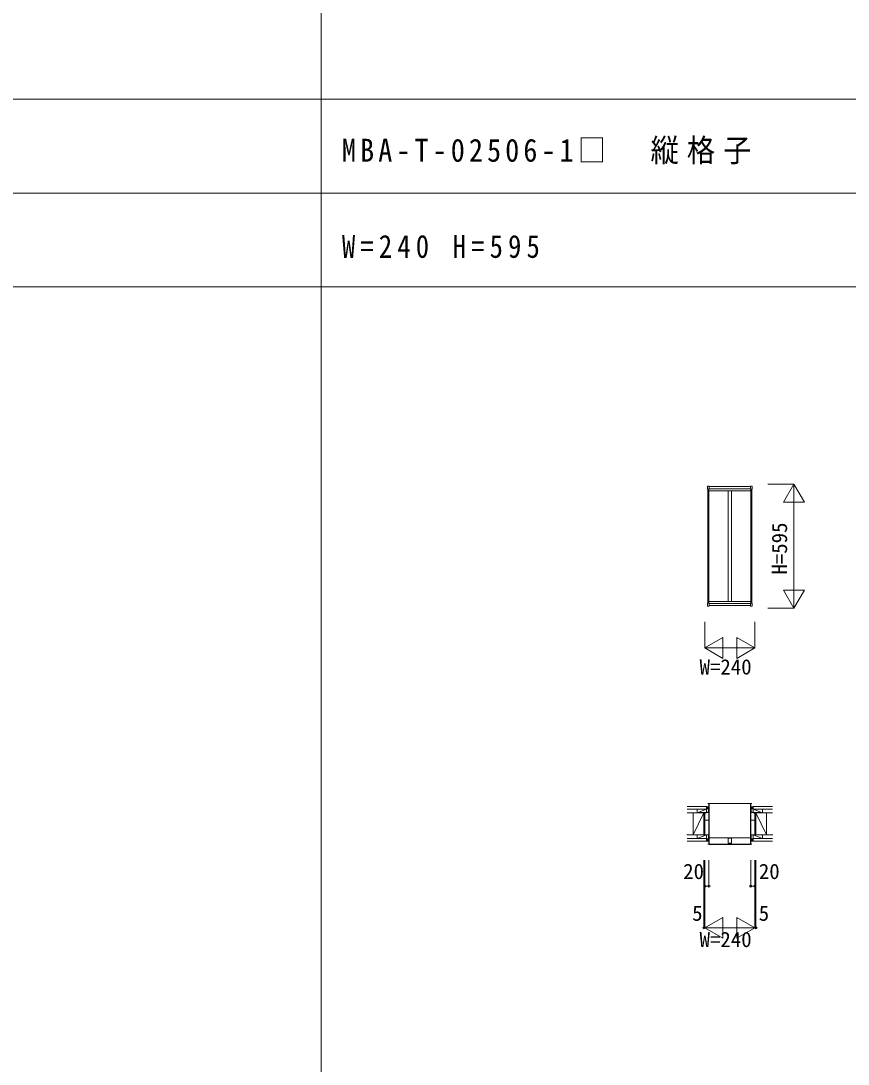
# Model space of a CAD drawing. Units: millimetres, scale not verified. Extents: x -14850 to 12650, y -10500 to 9500.
# Drawn here: x -10888 to -6926, y -500 to 4500 of the extents above; entities that cross this region are included whole.
import ezdxf
from ezdxf.enums import TextEntityAlignment as Align

# ---------------------------------------------------------------- set-up
doc = ezdxf.new("R2010")
doc.units = ezdxf.units.MM
doc.header["$LTSCALE"] = 50
doc.layers.add('0-0_0', color=7, linetype='Continuous')
for name, color, linetype, lineweight in [('0-1_USER1', 7, 'Continuous', 9), ('0-2_YKK_ZWAK', 2, 'Continuous', 9), ('0-3_YKK_11', 7, 'Continuous', 9), ('0-4_YKK_12', 4, 'Continuous', 9), ('0-5_YSS_K', 4, 'Continuous', 9), ('0-7_YKK_D', 5, 'Continuous', 9)]:
    doc.layers.add(name, color=color, linetype=linetype, lineweight=lineweight)
doc.styles.add('ＭＳ ゴシック', font='')
doc.styles.get('ＭＳ ゴシック').set_extended_font_data('MS Gothic')

msp = doc.modelspace()

# ---------------------------------------------------------------- linework, layer by layer
at = {"layer": '0-1_USER1'}
for p, q in [((-9450, -10500), (-9450, 9000)), ((-14850, 4125), (12150, 4125)), ((-14850, 3675), (12150, 3675)), ((-14850, 3225), (12150, 3225))]:
    msp.add_line(p, q, dxfattribs=at)
at = {"layer": '0-2_YKK_ZWAK'}
for p, q in [((-7185.33, 2280.14), (-7310.33, 2280.14)), ((-7185.33, 2280.14), (-7235.33, 2193.54)), ((-7185.33, 2280.14), (-7185.33, 1685.14)), ((-7185.33, 2280.14), (-7135.33, 2193.54)), ((-7135.33, 2193.54), (-7235.33, 2193.54)), ((-7185.33, 1685.14), (-7135.33, 1771.74)), ((-7185.33, 1685.14), (-7310.33, 1685.14)), ((-7612.13, 1619.64), (-7612.13, 1494.64)), ((-7612.13, 1494.64), (-7525.53, 1544.64)), ((-7525.53, 1444.64), (-7525.53, 1544.64)), ((-7458.73, 1544.64), (-7458.73, 1444.64)), ((-7612.13, 1494.64), (-7525.53, 1444.64)), ((-7612.13, 1494.64), (-7372.13, 1494.64)), ((-7372.13, 1494.64), (-7458.73, 1444.64)), ((-7612.13, 477.95), (-7612.13, 152.95)), ((-7592.13, 477.95), (-7592.13, 352.95)), ((-7392.13, 477.95), (-7392.13, 352.95)), ((-7372.13, 477.95), (-7372.13, 152.95)), ((-7367.13, 477.95), (-7367.13, 152.95)), ((-7612.13, 352.95), (-7592.13, 352.95)), ((-7392.13, 352.95), (-7372.13, 352.95)), ((-7612.13, 152.95), (-7525.53, 202.95)), ((-7525.53, 102.95), (-7525.53, 202.95)), ((-7612.13, 152.95), (-7525.53, 102.95)), ((-7612.13, 152.95), (-7372.13, 152.95)), ((-7372.13, 152.95), (-7458.73, 102.95)), ((-7372.13, 152.95), (-7367.13, 152.95))]:
    msp.add_line(p, q, dxfattribs=at)
for points in [[(-7185.33, 1685.14), (-7235.33, 1771.74), (-7135.33, 1771.74)], [(-7372.13, 1619.64), (-7372.13, 1494.64), (-7458.73, 1544.64)], [(-7617.13, 477.95), (-7617.13, 152.95), (-7612.13, 152.95)], [(-7372.13, 152.95), (-7458.73, 202.95), (-7458.73, 102.95)]]:
    msp.add_lwpolyline(points, dxfattribs=at)
for centre in [(-7612.13, 352.95), (-7592.13, 352.95), (-7392.13, 352.95), (-7372.13, 352.95), (-7617.13, 152.95), (-7367.13, 152.95)]:
    msp.add_circle(centre, 5, dxfattribs=at)
at = {"layer": '0-3_YKK_11'}
for p, q in [((-7603.63, 733.95), (-7697.13, 733.95)), ((-7603.63, 721.95), (-7697.13, 721.95)), ((-7617.13, 703.95), (-7696.5, 703.95)), ((-7648.63, 721.95), (-7603.63, 721.95)), ((-7648.63, 703.95), (-7603.63, 721.95)), ((-7648.63, 721.95), (-7648.63, 703.95)), ((-7603.63, 703.95), (-7648.63, 703.95)), ((-7617.13, 598.95), (-7617.13, 703.95)), ((-7612.13, 703.95), (-7617.13, 703.95)), ((-7612.13, 598.95), (-7612.13, 703.95)), ((-7603.63, 733.95), (-7603.63, 703.95)), ((-7603.63, 721.95), (-7603.63, 706.55)), ((-7603.63, 719.95), (-7603.63, 709.95)), ((-7603.63, 706.95), (-7593.63, 706.95)), ((-7593.63, 706.95), (-7593.63, 722.95)), ((-7390.63, 706.95), (-7390.63, 722.95)), ((-7380.63, 706.95), (-7390.63, 706.95)), ((-7380.63, 733.95), (-7287.13, 733.95)), ((-7380.63, 733.95), (-7380.63, 703.95)), ((-7380.63, 721.95), (-7287.13, 721.95)), ((-7335.63, 721.95), (-7380.63, 721.95)), ((-7380.63, 721.95), (-7380.63, 706.55)), ((-7335.63, 703.95), (-7380.63, 721.95)), ((-7380.63, 719.95), (-7380.63, 709.95)), ((-7380.63, 703.95), (-7335.63, 703.95)), ((-7367.13, 598.95), (-7372.13, 703.95)), ((-7372.13, 598.95), (-7372.13, 703.95)), ((-7372.13, 703.95), (-7367.13, 703.95)), ((-7367.13, 703.95), (-7367.13, 598.95)), ((-7367.13, 598.95), (-7367.13, 703.95)), ((-7367.13, 703.95), (-7287.76, 703.95)), ((-7335.63, 721.95), (-7335.63, 703.95)), ((-7603.63, 580.95), (-7697.13, 580.95)), ((-7697.13, 568.95), (-7603.63, 568.95)), ((-7648.63, 580.95), (-7603.63, 598.95)), ((-7603.63, 598.95), (-7648.63, 598.95)), ((-7648.63, 598.95), (-7648.63, 580.95)), ((-7648.63, 580.95), (-7603.63, 580.95)), ((-7617.13, 598.95), (-7612.13, 598.95)), ((-7603.63, 598.95), (-7593.63, 598.95)), ((-7603.63, 580.95), (-7603.63, 598.95)), ((-7603.63, 582.95), (-7603.63, 592.95)), ((-7593.63, 598.95), (-7593.63, 579.95)), ((-7380.63, 598.95), (-7390.63, 598.95)), ((-7390.63, 598.95), (-7390.63, 579.95)), ((-7380.63, 580.95), (-7380.63, 598.95)), ((-7380.63, 598.95), (-7335.63, 598.95)), ((-7335.63, 580.95), (-7380.63, 598.95)), ((-7380.63, 582.95), (-7380.63, 592.95)), ((-7380.63, 580.95), (-7287.13, 580.95)), ((-7335.63, 580.95), (-7380.63, 580.95)), ((-7287.13, 568.95), (-7380.63, 568.95)), ((-7367.13, 598.95), (-7372.13, 598.95)), ((-7367.13, 598.95), (-7286.6, 598.95)), ((-7317.13, 598.95), (-7367.13, 598.95)), ((-7335.63, 598.95), (-7335.63, 580.95))]:
    msp.add_line(p, q, dxfattribs=at)
for points in [[(-7667.13, 703.95), (-7667.13, 598.95), (-7617.13, 703.95)], [(-7617.13, 703.95), (-7617.13, 598.95), (-7612.13, 703.95)], [(-7317.13, 703.95), (-7317.13, 598.95), (-7367.13, 703.95)], [(-7667.13, 598.95), (-7617.13, 598.95), (-7697.66, 598.95)]]:
    msp.add_lwpolyline(points, dxfattribs=at)
at = {"layer": '0-4_YKK_12'}
for p, q in [((-7598.93, 2269.14), (-7598.93, 2256.64)), ((-7597.43, 2256.14), (-7598.43, 2256.14)), ((-7592.93, 2270.64), (-7597.43, 2270.64)), ((-7597.43, 2256.14), (-7591.93, 2256.14)), ((-7597.13, 1709.14), (-7597.13, 2256.14)), ((-7592.13, 1709.14), (-7592.13, 2256.14)), ((-7591.43, 2256.64), (-7591.43, 2269.14)), ((-7392.83, 2267.64), (-7591.43, 2267.64)), ((-7392.83, 2257.64), (-7591.43, 2257.64)), ((-7392.83, 2256.64), (-7392.83, 2269.14)), ((-7386.83, 2256.14), (-7392.33, 2256.14)), ((-7392.13, 1709.14), (-7392.13, 2256.14)), ((-7391.33, 2270.64), (-7386.83, 2270.64)), ((-7387.13, 1709.14), (-7387.13, 2256.14)), ((-7386.83, 2256.14), (-7385.83, 2256.14)), ((-7385.33, 2269.14), (-7385.33, 2256.64)), ((-7592.13, 2248.14), (-7392.13, 2248.14)), ((-7499.63, 2248.14), (-7499.63, 1717.14)), ((-7484.63, 2248.14), (-7484.63, 1717.14)), ((-7598.93, 1696.14), (-7598.93, 1708.64)), ((-7597.43, 1709.14), (-7598.43, 1709.14)), ((-7597.43, 1709.14), (-7591.93, 1709.14)), ((-7392.83, 1717.14), (-7591.43, 1717.14)), ((-7591.43, 1708.64), (-7591.43, 1696.14)), ((-7392.83, 1707.64), (-7591.43, 1707.64)), ((-7392.83, 1708.64), (-7392.83, 1696.14)), ((-7386.83, 1709.14), (-7392.33, 1709.14)), ((-7386.83, 1709.14), (-7385.83, 1709.14)), ((-7385.33, 1696.14), (-7385.33, 1708.64)), ((-7592.93, 1694.64), (-7597.43, 1694.64)), ((-7392.83, 1697.64), (-7591.43, 1697.64)), ((-7391.33, 1694.64), (-7386.83, 1694.64))]:
    msp.add_line(p, q, dxfattribs=at)
for centre, radius, start, end in [((-7597.43, 2269.14), 1.5, 90, 180), ((-7598.43, 2256.64), 0.5, 180, 270), ((-7592.93, 2269.14), 1.5, 0, 90), ((-7591.93, 2256.64), 0.5, 270, 0), ((-7391.33, 2269.14), 1.5, 90, 180), ((-7392.33, 2256.64), 0.5, 180, 270), ((-7386.83, 2269.14), 1.5, 0, 90), ((-7385.83, 2256.64), 0.5, 270, 0), ((-7598.43, 1708.64), 0.5, 90, 180), ((-7591.93, 1708.64), 0.5, 0, 90), ((-7392.33, 1708.64), 0.5, 90, 180), ((-7385.83, 1708.64), 0.5, 0, 90), ((-7597.43, 1696.14), 1.5, 180, 270), ((-7592.93, 1696.14), 1.5, 270, 0), ((-7391.33, 1696.14), 1.5, 180, 270), ((-7386.83, 1696.14), 1.5, 270, 0)]:
    msp.add_arc(centre, radius, start, end, dxfattribs=at)
at = {"layer": '0-5_YSS_K'}
for p, q in [((-7637.13, 706.55), (-7592.13, 706.55)), ((-7637.13, 703.95), (-7637.13, 706.55)), ((-7624.33, 703.95), (-7624.33, 706.55)), ((-7597.13, 749.45), (-7592.13, 749.45)), ((-7592.13, 749.45), (-7592.13, 553.45)), ((-7591.38, 748.95), (-7392.88, 748.95)), ((-7591.38, 553.95), (-7591.38, 748.95)), ((-7392.88, 748.95), (-7392.88, 553.95)), ((-7392.13, 749.45), (-7392.13, 553.45)), ((-7387.13, 749.45), (-7392.13, 749.45)), ((-7347.13, 706.55), (-7392.13, 706.55)), ((-7359.93, 703.95), (-7359.93, 706.55)), ((-7347.13, 703.95), (-7347.13, 706.55)), ((-7612.13, 668.95), (-7592.13, 668.95)), ((-7612.13, 664.45), (-7612.13, 668.95)), ((-7372.13, 668.95), (-7392.13, 668.95)), ((-7372.13, 664.45), (-7372.13, 668.95)), ((-7612.13, 598.95), (-7612.13, 618.95)), ((-7372.13, 598.95), (-7372.13, 618.95)), ((-7592.13, 598.95), (-7612.13, 598.95)), ((-7592.13, 553.45), (-7597.13, 553.45)), ((-7392.88, 553.95), (-7591.38, 553.95)), ((-7591.13, 584.95), (-7393.13, 584.95)), ((-7591.13, 552.95), (-7591.13, 584.95)), ((-7393.13, 552.95), (-7591.13, 552.95)), ((-7499.63, 583.65), (-7484.63, 583.65)), ((-7484.63, 583.65), (-7484.63, 559.65)), ((-7393.13, 584.95), (-7393.13, 552.95)), ((-7392.13, 598.95), (-7372.13, 598.95)), ((-7392.13, 553.45), (-7387.13, 553.45))]:
    msp.add_line(p, q, dxfattribs=at)
msp.add_lwpolyline([(-7484.63, 559.65), (-7499.63, 559.65), (-7499.63, 583.65)], dxfattribs=at)
at = {"layer": '0-7_YKK_D'}
for p, q in [((-7603.63, 733.95), (-7603.33, 733.65)), ((-7603.63, 726.09), (-7596.07, 733.65)), ((-7603.63, 731.74), (-7601.73, 733.65)), ((-7593.63, 722.95), (-7603.63, 722.95)), ((-7603.33, 733.65), (-7593.93, 733.65)), ((-7601.16, 722.9), (-7593.63, 730.43)), ((-7595.46, 722.95), (-7593.63, 724.77)), ((-7593.63, 733.95), (-7593.93, 733.65)), ((-7390.63, 733.95), (-7390.33, 733.65)), ((-7383.09, 722.9), (-7390.63, 730.43)), ((-7388.8, 722.95), (-7390.63, 724.77)), ((-7390.63, 722.95), (-7380.63, 722.95)), ((-7380.93, 733.65), (-7390.33, 733.65)), ((-7380.63, 726.09), (-7388.19, 733.65)), ((-7380.63, 731.74), (-7382.53, 733.65)), ((-7380.63, 733.95), (-7380.93, 733.65)), ((-7603.63, 568.95), (-7603.63, 580.95)), ((-7603.63, 572.46), (-7596.14, 579.95)), ((-7603.63, 578.12), (-7601.8, 579.95)), ((-7593.63, 579.95), (-7603.63, 579.95)), ((-7603.63, 568.95), (-7603.33, 569.24)), ((-7603.33, 569.24), (-7593.93, 569.24)), ((-7601.19, 569.24), (-7593.63, 576.8)), ((-7595.53, 569.24), (-7593.63, 571.15)), ((-7593.63, 568.95), (-7593.93, 569.24)), ((-7390.63, 579.95), (-7380.63, 579.95)), ((-7383.07, 569.24), (-7390.63, 576.8)), ((-7388.73, 569.24), (-7390.63, 571.15)), ((-7390.63, 568.95), (-7390.33, 569.24)), ((-7380.93, 569.24), (-7390.33, 569.24)), ((-7380.63, 572.46), (-7388.11, 579.95)), ((-7380.63, 578.12), (-7382.46, 579.95)), ((-7380.63, 568.95), (-7380.93, 569.24)), ((-7380.63, 568.95), (-7380.63, 580.95))]:
    msp.add_line(p, q, dxfattribs=at)

# ---------------------------------------------------------------- texts
at = {"layer": '0-0_0', "char_height": 110, "attachment_point": 7, "style": 'ＭＳ ゴシック'}
for s, insert in [('\\T1.29;\\W0.9;MBA-T-02506-1□\u3000縦格子', (-9350, 3812.5)), ('\\T1.39;\\W0.85;W=240\\~H=595', (-9350, 3362.5))]:
    msp.add_mtext(s, dxfattribs=dict(at, insert=insert))
at = {"layer": '0-2_YKK_ZWAK', "color": 4, "style": 'ＭＳ ゴシック'}
msp.add_text('H=595', height=73.31, rotation=90, dxfattribs=at).set_placement((-7196.01, 1846.4), align=Align.BOTTOM_LEFT)
for s, p in [('W=240', (-7637.13, 1345.29)), ('20', (-7715.7, 364.95)), ('20', (-7353.14, 364.95)), ('5', (-7672.78, 164.95)), ('5', (-7353.7, 164.95)), ('W=240', (-7637.13, 38.76))]:
    msp.add_text(s, height=73.31, dxfattribs=at).set_placement(p, align=Align.BOTTOM_LEFT)

doc.saveas('drawing.dxf')
